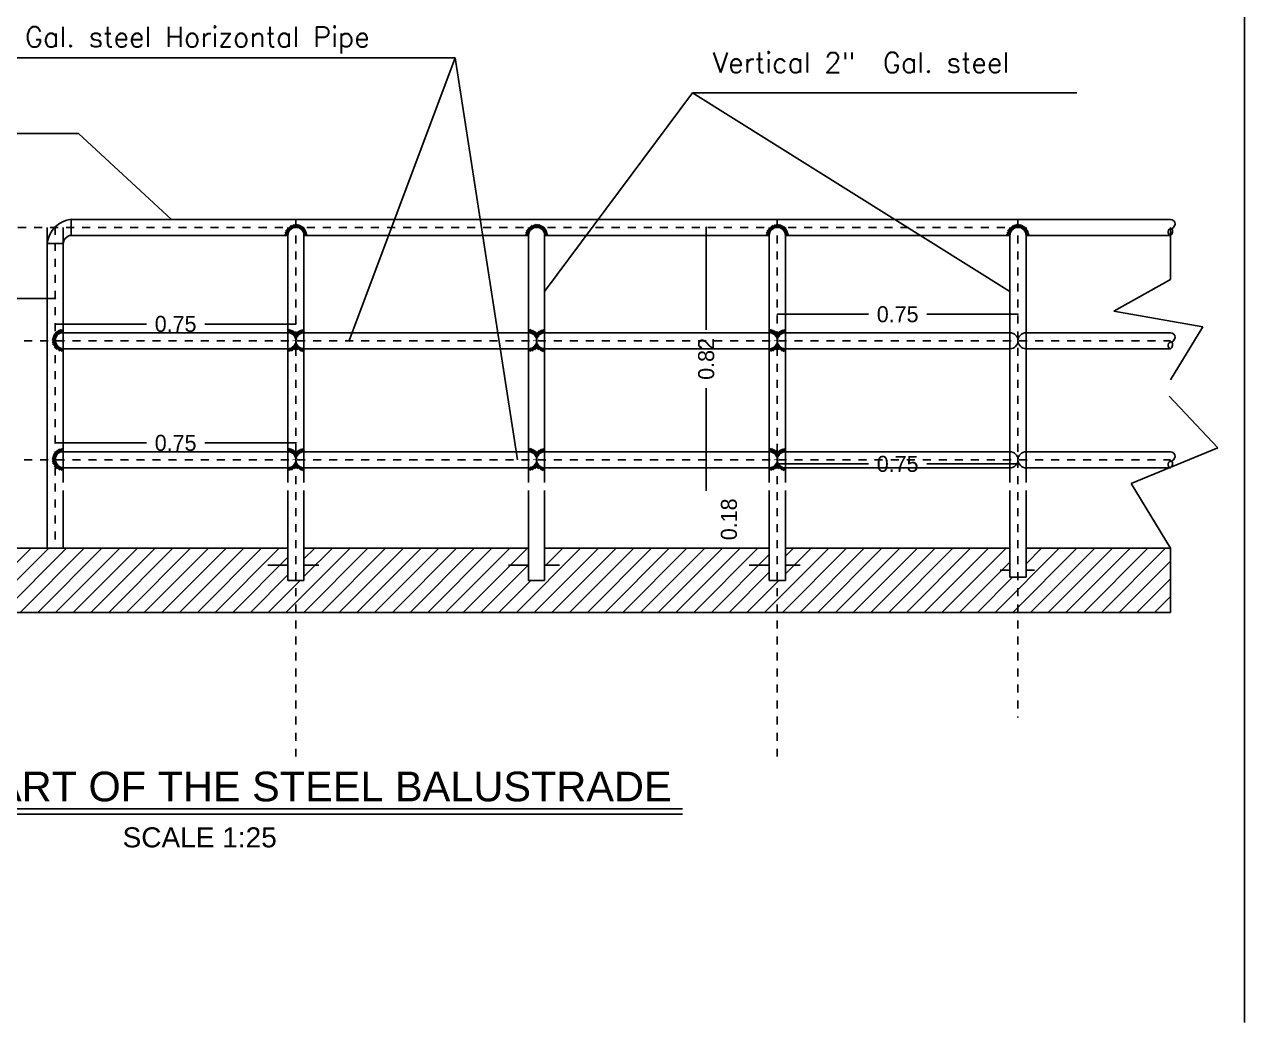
# Model space of a CAD drawing. Extents: x 151242 to 151523, y 158752 to 159354.
# Drawn here: x 151363.46 to 151378.67, y 158854.47 to 158866.92 of the extents above; entities that cross this region are included whole.
import ezdxf
from ezdxf.enums import TextEntityAlignment as Align

# ---------------------------------------------------------------- set-up
doc = ezdxf.new("R2010")
doc.units = 0
doc.header["$LTSCALE"] = 3
doc.header["$MEASUREMENT"] = 0
doc.header["$PDMODE"] = 2
doc.header["$PDSIZE"] = 0.03
doc.linetypes.add('DASHDOTX2', pattern=[2, 1, -0.5, 0, -0.5])
doc.layers.get('0').update_dxf_attribs({"linetype": 'CONTINUOUS'})
doc.layers.get('DEFPOINTS').update_dxf_attribs({"linetype": 'CONTINUOUS'})
doc.layers.add('4', color=12, linetype='CONTINUOUS')
doc.styles.add('FUTURA', font='SAS_____.PFB')
doc.styles.add('ROMANS', font='romans.shx')
doc.dimstyles.new('1-25', dxfattribs={"dimtxt": 0.2, "dimasz": 0.01, "dimexe": 0, "dimexo": 0, "dimgap": 0.08, "dimtad": 0, "dimlfac": 0.25, "dimzin": 0, "dimdsep": 46, "dimtxsty": 'Standard', "dimblk1": 'OBLIQUE', "dimblk2": 'OBLIQUE', "dimsah": 1, "dimcen": 0, "dimse1": 1, "dimse2": 1, "dimclrd": 256, "dimclre": 256, "dimclrt": 4, "dimadec": 0, "dimazin": 0, "dimtfac": 5.555556, "dimtix": 1, "dimtofl": 0, "dimtmove": 2, "dimatfit": 3, "dimldrblk": 'OBLIQUE', "dimfxl": 1, "dimtolj": 1, "dimtzin": 0, "dimarcsym": 0})

# ---------------------------------------------------------------- blocks, each defined once
blk = doc.blocks.new('_OBLIQUE')
at = {"color": 0, "linetype": 'ByBlock'}
blk.add_line((-0.5, -0.5), (0.5, 0.5), dxfattribs=at)
blk = doc.blocks.new('*D121')
at = {"layer": '4', "linetype": 'Continuous', "lineweight": -2, "transparency": 16777216}
for p, q in [((151361.644, 158863.501), (151362.381, 158863.501)), ((151363.844, 158863.501), (151363.108, 158863.501))]:
    blk.add_line(p, q, dxfattribs=at)
at = {"layer": 'DEFPOINTS', "color": 0, "linetype": 'Continuous', "transparency": 16777216}
for p in [(151361.644, 158863.508), (151361.644, 158863.501), (151363.844, 158863.47)]:
    blk.add_point(p, dxfattribs=at)
at = {"layer": '4', "linetype": 'Continuous', "lineweight": -2, "transparency": 16777216, "xscale": 0.01, "yscale": 0.01, "zscale": 0.01, "rotation": 180}
blk.add_blockref('_OBLIQUE', (151361.644, 158863.501), dxfattribs=at)
at = {"layer": '4', "linetype": 'Continuous', "lineweight": -2, "transparency": 16777216, "xscale": 0.01, "yscale": 0.01, "zscale": 0.01}
blk.add_blockref('_OBLIQUE', (151363.844, 158863.501), dxfattribs=at)
at = {"layer": '4', "color": 4, "linetype": 'Continuous', "transparency": 16777216, "insert": (151362.744, 158863.501), "char_height": 0.2, "attachment_point": 5}
blk.add_mtext('\\A1;0.55', dxfattribs=at)
blk = doc.blocks.new('*D122')
at = {"layer": '4', "linetype": 'Continuous', "lineweight": -2, "transparency": 16777216}
for p, q in [((151363.844, 158861.7), (151364.981, 158861.7)), ((151366.844, 158861.7), (151365.708, 158861.7))]:
    blk.add_line(p, q, dxfattribs=at)
at = {"layer": 'DEFPOINTS', "color": 0, "linetype": 'Continuous', "transparency": 16777216}
for p in [(151363.844, 158861.7), (151363.844, 158861.693), (151366.844, 158861.693)]:
    blk.add_point(p, dxfattribs=at)
at = {"layer": '4', "linetype": 'Continuous', "lineweight": -2, "transparency": 16777216, "xscale": 0.01, "yscale": 0.01, "zscale": 0.01, "rotation": 180}
blk.add_blockref('_OBLIQUE', (151363.844, 158861.7), dxfattribs=at)
at = {"layer": '4', "linetype": 'Continuous', "lineweight": -2, "transparency": 16777216, "xscale": 0.01, "yscale": 0.01, "zscale": 0.01}
blk.add_blockref('_OBLIQUE', (151366.844, 158861.7), dxfattribs=at)
at = {"layer": '4', "color": 4, "linetype": 'Continuous', "transparency": 16777216, "insert": (151365.344, 158861.7), "char_height": 0.2, "attachment_point": 5}
blk.add_mtext('\\A1;0.75', dxfattribs=at)
blk = doc.blocks.new('*D123')
at = {"layer": '4', "lineweight": -2, "transparency": 16777216}
for p, q in [((151371.958, 158864.388), (151371.958, 158863.111)), ((151371.958, 158861.107), (151371.958, 158862.384))]:
    blk.add_line(p, q, dxfattribs=at)
at = {"layer": 'DEFPOINTS', "color": 0, "transparency": 16777216}
for p in [(151371.771, 158864.388), (151371.913, 158861.107), (151371.958, 158861.107)]:
    blk.add_point(p, dxfattribs=at)
at = {"layer": '4', "lineweight": -2, "transparency": 16777216, "xscale": 0.01, "yscale": 0.01, "zscale": 0.01}
for p, rotation in [((151371.958, 158864.388), 90), ((151371.958, 158861.107), 270)]:
    blk.add_blockref('_OBLIQUE', p, dxfattribs=dict(at, rotation=rotation))
at = {"layer": '4', "color": 4, "transparency": 16777216, "insert": (151371.958, 158862.748), "char_height": 0.2, "attachment_point": 5, "rotation": 90}
blk.add_mtext('\\A1;0.82', dxfattribs=at)
blk = doc.blocks.new('*D124')
at = {"layer": 'DEFPOINTS', "color": 0, "transparency": 16777216}
for p in [(151372.224, 158861.107), (151372.224, 158860.388), (151372.242, 158860.388)]:
    blk.add_point(p, dxfattribs=at)
at = {"layer": '4', "color": 4, "transparency": 16777216, "insert": (151372.242, 158860.748), "char_height": 0.2, "attachment_point": 5, "rotation": 90}
blk.add_mtext('\\A1;0.18', dxfattribs=at)
blk = doc.blocks.new('*D125')
at = {"layer": '4', "linetype": 'Continuous', "lineweight": -2, "transparency": 16777216}
for p, q in [((151372.844, 158861.438), (151373.981, 158861.438)), ((151375.844, 158861.438), (151374.708, 158861.438))]:
    blk.add_line(p, q, dxfattribs=at)
at = {"layer": 'DEFPOINTS', "color": 0, "linetype": 'Continuous', "transparency": 16777216}
for p in [(151372.844, 158861.438), (151372.844, 158861.14), (151375.844, 158861.107)]:
    blk.add_point(p, dxfattribs=at)
at = {"layer": '4', "linetype": 'Continuous', "lineweight": -2, "transparency": 16777216, "xscale": 0.01, "yscale": 0.01, "zscale": 0.01, "rotation": 180}
blk.add_blockref('_OBLIQUE', (151372.844, 158861.438), dxfattribs=at)
at = {"layer": '4', "linetype": 'Continuous', "lineweight": -2, "transparency": 16777216, "xscale": 0.01, "yscale": 0.01, "zscale": 0.01}
blk.add_blockref('_OBLIQUE', (151375.844, 158861.438), dxfattribs=at)
at = {"layer": '4', "color": 4, "linetype": 'Continuous', "transparency": 16777216, "insert": (151374.344, 158861.438), "char_height": 0.2, "attachment_point": 5}
blk.add_mtext('\\A1;0.75', dxfattribs=at)
blk = doc.blocks.new('*D766')
at = {"layer": '4', "linetype": 'Continuous', "lineweight": -2, "transparency": 16777216}
for p, q in [((151363.844, 158863.183), (151364.981, 158863.183)), ((151366.844, 158863.183), (151365.708, 158863.183))]:
    blk.add_line(p, q, dxfattribs=at)
at = {"layer": 'DEFPOINTS', "color": 0, "linetype": 'Continuous', "transparency": 16777216}
for p in [(151363.844, 158863.183), (151363.844, 158863.177), (151366.844, 158863.177)]:
    blk.add_point(p, dxfattribs=at)
at = {"layer": '4', "linetype": 'Continuous', "lineweight": -2, "transparency": 16777216, "xscale": 0.01, "yscale": 0.01, "zscale": 0.01, "rotation": 180}
blk.add_blockref('_OBLIQUE', (151363.844, 158863.183), dxfattribs=at)
at = {"layer": '4', "linetype": 'Continuous', "lineweight": -2, "transparency": 16777216, "xscale": 0.01, "yscale": 0.01, "zscale": 0.01}
blk.add_blockref('_OBLIQUE', (151366.844, 158863.183), dxfattribs=at)
at = {"layer": '4', "color": 4, "linetype": 'Continuous', "transparency": 16777216, "insert": (151365.344, 158863.183), "char_height": 0.2, "attachment_point": 5}
blk.add_mtext('\\A1;0.75', dxfattribs=at)
blk = doc.blocks.new('*D767')
at = {"layer": '4', "linetype": 'Continuous', "lineweight": -2, "transparency": 16777216}
for p, q in [((151372.844, 158863.304), (151373.981, 158863.304)), ((151375.844, 158863.304), (151374.708, 158863.304))]:
    blk.add_line(p, q, dxfattribs=at)
at = {"layer": 'DEFPOINTS', "color": 0, "linetype": 'Continuous', "transparency": 16777216}
for p in [(151372.844, 158863.304), (151372.844, 158863.006), (151375.844, 158862.974)]:
    blk.add_point(p, dxfattribs=at)
at = {"layer": '4', "linetype": 'Continuous', "lineweight": -2, "transparency": 16777216, "xscale": 0.01, "yscale": 0.01, "zscale": 0.01, "rotation": 180}
blk.add_blockref('_OBLIQUE', (151372.844, 158863.304), dxfattribs=at)
at = {"layer": '4', "linetype": 'Continuous', "lineweight": -2, "transparency": 16777216, "xscale": 0.01, "yscale": 0.01, "zscale": 0.01}
blk.add_blockref('_OBLIQUE', (151375.844, 158863.304), dxfattribs=at)
at = {"layer": '4', "color": 4, "linetype": 'Continuous', "transparency": 16777216, "insert": (151374.344, 158863.304), "char_height": 0.2, "attachment_point": 5}
blk.add_mtext('\\A1;0.75', dxfattribs=at)

msp = doc.modelspace()

# ---------------------------------------------------------------- hatches: boundary and pattern name
at = {"layer": '4'}
h = msp.add_hatch(dxfattribs=at)
h.set_pattern_fill('ANSI31', color=0, scale=0.004, style=0)
h.set_pattern_definition([(45, (149027.203143, 157417.683316), (-0.00898025612, 0.00898025612), [])])
h.paths.add_polyline_path([(151366.942, 158864.388), (151366.844, 158864.388, -0.414214), (151366.944, 158864.288), (151366.984, 158864.288, 0.201566)])
h.paths.add_polyline_path([(151366.844, 158864.428), (151366.844, 158864.388), (151366.942, 158864.388, 0.196262)])
h.paths.add_polyline_path([(151366.844, 158864.428, 0.196262), (151366.746, 158864.388), (151366.844, 158864.388)])
h.paths.add_polyline_path([(151366.844, 158864.388), (151366.746, 158864.388, 0.201566), (151366.704, 158864.288), (151366.744, 158864.288, -0.414214)])
h = msp.add_hatch(dxfattribs=at)
h.set_pattern_fill('ANSI31', color=0, scale=0.004, style=0)
h.set_pattern_definition([(45, (149030.203143, 157417.683316), (-0.00898025612, 0.00898025612), [])])
h.paths.add_polyline_path([(151369.942, 158864.388), (151369.844, 158864.388, -0.414214), (151369.944, 158864.288), (151369.984, 158864.288, 0.201566)])
h.paths.add_polyline_path([(151369.844, 158864.428), (151369.844, 158864.388), (151369.942, 158864.388, 0.196262)])
h.paths.add_polyline_path([(151369.844, 158864.428, 0.196262), (151369.746, 158864.388), (151369.844, 158864.388)])
h.paths.add_polyline_path([(151369.844, 158864.388), (151369.746, 158864.388, 0.201566), (151369.704, 158864.288), (151369.744, 158864.288, -0.414214)])
h = msp.add_hatch(dxfattribs=at)
h.set_pattern_fill('ANSI31', color=0, scale=0.004, style=0)
h.set_pattern_definition([(45, (149033.203143, 157417.683316), (-0.00898025612, 0.00898025612), [])])
h.paths.add_polyline_path([(151372.942, 158864.388), (151372.844, 158864.388, -0.414214), (151372.944, 158864.288), (151372.984, 158864.288, 0.201566)])
h.paths.add_polyline_path([(151372.844, 158864.428), (151372.844, 158864.388), (151372.942, 158864.388, 0.196262)])
h.paths.add_polyline_path([(151372.844, 158864.428, 0.196262), (151372.746, 158864.388), (151372.844, 158864.388)])
h.paths.add_polyline_path([(151372.844, 158864.388), (151372.746, 158864.388, 0.201566), (151372.704, 158864.288), (151372.744, 158864.288, -0.414214)])
h = msp.add_hatch(dxfattribs=at)
h.set_pattern_fill('ANSI31', color=0, scale=0.004, style=0)
h.set_pattern_definition([(45, (149036.199587, 157417.683316), (-0.00898025612, 0.00898025612), [])])
h.paths.add_polyline_path([(151375.939, 158864.388), (151375.841, 158864.388, -0.414214), (151375.941, 158864.288), (151375.981, 158864.288, 0.201566)])
h.paths.add_polyline_path([(151375.841, 158864.428), (151375.841, 158864.388), (151375.939, 158864.388, 0.196262)])
h.paths.add_polyline_path([(151375.841, 158864.428, 0.196262), (151375.743, 158864.388), (151375.841, 158864.388)])
h.paths.add_polyline_path([(151375.841, 158864.388), (151375.743, 158864.388, 0.201566), (151375.701, 158864.288), (151375.741, 158864.288, -0.414214)])
h = msp.add_hatch(dxfattribs=at)
h.set_pattern_fill('ANSI31', color=0, scale=0.004, style=0)
h.set_pattern_definition([(135, (153695.285415, 157418.674192), (0.00898025612, 0.00898025612), [])])
h.paths.add_polyline_path([(151363.944, 158863.119), (151363.944, 158863.079, 0.414214), (151363.844, 158862.979), (151363.844, 158863.077, -0.201566)])
h.paths.add_polyline_path([(151363.844, 158862.881), (151363.844, 158862.979, 0.414214), (151363.944, 158862.879), (151363.944, 158862.839, -0.201566)])
h.paths.add_polyline_path([(151363.804, 158862.979), (151363.844, 158862.979), (151363.844, 158862.881, -0.196262)])
h.paths.add_polyline_path([(151363.844, 158863.077), (151363.844, 158862.979), (151363.804, 158862.979, -0.196262)])
h = msp.add_hatch(dxfattribs=at)
h.set_pattern_fill('ANSI31', color=0, scale=0.004, style=0)
h.set_pattern_definition([(135, (153695.285415, 157417.190505), (0.00898025612, 0.00898025612), [])])
h.paths.add_polyline_path([(151363.944, 158861.635), (151363.944, 158861.595, 0.414214), (151363.844, 158861.495), (151363.844, 158861.593, -0.201566)])
h.paths.add_polyline_path([(151363.844, 158861.397), (151363.844, 158861.495, 0.414214), (151363.944, 158861.395), (151363.944, 158861.355, -0.201566)])
h.paths.add_polyline_path([(151363.804, 158861.495), (151363.844, 158861.495), (151363.844, 158861.397, -0.196262)])
h.paths.add_polyline_path([(151363.844, 158861.593), (151363.844, 158861.495), (151363.804, 158861.495, -0.196262)])
h = msp.add_hatch(dxfattribs=at)
h.set_pattern_fill('ANSI31', color=8, scale=1.25, style=0)
h.set_pattern_definition([(45, (151152.08436, 159136.17101), (-0.110485435, 0.110485435), [])])
h.paths.add_polyline_path([(151377.744, 158859.588), (151377.744, 158860.388), (151375.944, 158860.388), (151375.944, 158860.028), (151375.744, 158860.028), (151375.744, 158860.388), (151372.944, 158860.388), (151372.944, 158859.987), (151372.744, 158859.987), (151372.744, 158860.388), (151369.944, 158860.388), (151369.944, 158859.987), (151369.744, 158859.987), (151369.744, 158860.388), (151366.944, 158860.388), (151366.944, 158859.987), (151366.744, 158859.987), (151366.744, 158860.388), (151358.744, 158860.388), (151358.744, 158859.945), (151358.544, 158859.945), (151358.544, 158860.388), (151355.744, 158860.388), (151355.744, 158859.945), (151355.544, 158859.945), (151355.544, 158860.388), (151350.959, 158860.388), (151350.959, 158859.588)])

# ---------------------------------------------------------------- linework, layer by layer
at = {"layer": '4', "color": 8}
for p, q in [((151368.83, 158866.502), (151362.534, 158866.502)), ((151367.504, 158862.964), (151368.83, 158866.502)), ((151368.83, 158866.502), (151369.605, 158861.49)), ((151369.944, 158863.588), (151371.787, 158866.067)), ((151371.787, 158866.067), (151375.744, 158863.588)), ((151371.787, 158866.067), (151376.576, 158866.067)), ((151364.133, 158865.559), (151357.837, 158865.559)), ((151365.291, 158864.488), (151364.133, 158865.559))]:
    msp.add_line(p, q, dxfattribs=at)
at = {"layer": '4', "color": 0}
for p, q in [((151364.044, 158864.288), (151364.044, 158864.488)), ((151364.044, 158864.488), (151377.744, 158864.488)), ((151363.744, 158864.388), (151363.744, 158861.007)), ((151363.944, 158864.388), (151363.944, 158861.207)), ((151366.744, 158864.388), (151366.744, 158861.207)), ((151366.944, 158864.388), (151366.944, 158861.207)), ((151369.744, 158864.388), (151369.744, 158861.207)), ((151369.944, 158864.388), (151369.944, 158861.207)), ((151372.744, 158864.388), (151372.744, 158861.207)), ((151372.944, 158864.388), (151372.944, 158861.207)), ((151375.744, 158864.388), (151375.744, 158861.207)), ((151375.944, 158864.388), (151375.944, 158861.207)), ((151377.744, 158864.388), (151377.744, 158863.737)), ((151363.944, 158864.188), (151363.744, 158864.188)), ((151364.044, 158864.288), (151366.744, 158864.288)), ((151366.944, 158864.288), (151369.744, 158864.288)), ((151369.944, 158864.288), (151372.744, 158864.288)), ((151372.944, 158864.288), (151375.744, 158864.288)), ((151375.944, 158864.288), (151377.744, 158864.288)), ((151377.744, 158863.737), (151377.04, 158863.343)), ((151377.04, 158863.343), (151378.148, 158863.146)), ((151366.744, 158863.107), (151366.755, 158863.118)), ((151366.744, 158863.089), (151366.771, 158863.116)), ((151366.751, 158863.078), (151366.785, 158863.112)), ((151366.767, 158863.076), (151366.798, 158863.108)), ((151366.781, 158863.072), (151366.811, 158863.102)), ((151366.91, 158863.07), (151366.88, 158863.1)), ((151366.924, 158863.074), (151366.892, 158863.106)), ((151366.939, 158863.076), (151366.905, 158863.11)), ((151366.946, 158863.087), (151366.92, 158863.114)), ((151366.946, 158863.105), (151366.936, 158863.116)), ((151369.744, 158863.107), (151369.755, 158863.118)), ((151369.744, 158863.089), (151369.771, 158863.116)), ((151369.751, 158863.078), (151369.785, 158863.112)), ((151369.767, 158863.076), (151369.798, 158863.108)), ((151369.781, 158863.072), (151369.811, 158863.102)), ((151369.91, 158863.07), (151369.88, 158863.1)), ((151369.924, 158863.074), (151369.892, 158863.106)), ((151369.939, 158863.076), (151369.905, 158863.11)), ((151369.946, 158863.087), (151369.92, 158863.114)), ((151369.946, 158863.105), (151369.936, 158863.116)), ((151372.744, 158863.107), (151372.755, 158863.118)), ((151372.744, 158863.089), (151372.771, 158863.116)), ((151372.751, 158863.078), (151372.785, 158863.112)), ((151372.767, 158863.076), (151372.798, 158863.108)), ((151372.781, 158863.072), (151372.811, 158863.102)), ((151372.91, 158863.07), (151372.88, 158863.1)), ((151372.924, 158863.074), (151372.892, 158863.106)), ((151372.939, 158863.076), (151372.905, 158863.11)), ((151372.946, 158863.087), (151372.92, 158863.114)), ((151372.946, 158863.105), (151372.936, 158863.116)), ((151378.148, 158863.146), (151377.744, 158862.488)), ((151363.911, 158863.074), (151369.744, 158863.074)), ((151366.793, 158863.066), (151366.822, 158863.095)), ((151366.804, 158863.059), (151366.832, 158863.087)), ((151366.808, 158862.974), (151366.806, 158862.976)), ((151366.813, 158863.051), (151366.842, 158863.079)), ((151366.846, 158863.008), (151366.819, 158863.035)), ((151366.822, 158863.041), (151366.844, 158863.064)), ((151366.826, 158862.974), (151366.824, 158862.976)), ((151366.846, 158863.026), (151366.825, 158863.047)), ((151366.83, 158863.031), (151366.844, 158863.046)), ((151366.846, 158863.044), (151366.832, 158863.058)), ((151366.836, 158863.019), (151366.844, 158863.028)), ((151366.846, 158863.062), (151366.84, 158863.068)), ((151366.84, 158863.006), (151366.844, 158863.01)), ((151366.841, 158862.952), (151366.844, 158862.956)), ((151366.846, 158862.99), (151366.842, 158862.994)), ((151366.846, 158862.972), (151366.842, 158862.976)), ((151366.846, 158862.954), (151366.843, 158862.957)), ((151366.844, 158863.064), (151366.85, 158863.07)), ((151366.844, 158863.046), (151366.858, 158863.06)), ((151366.844, 158863.028), (151366.865, 158863.049)), ((151366.844, 158863.01), (151366.872, 158863.037)), ((151366.844, 158862.992), (151366.848, 158862.996)), ((151366.844, 158862.991), (151366.844, 158862.992)), ((151366.844, 158862.974), (151366.849, 158862.979)), ((151366.844, 158862.974), (151366.844, 158862.974)), ((151366.844, 158862.956), (151366.848, 158862.959)), ((151366.844, 158862.938), (151366.851, 158862.945)), ((151366.869, 158863.039), (151366.846, 158863.062)), ((151366.861, 158863.029), (151366.846, 158863.044)), ((151366.855, 158863.017), (151366.846, 158863.026)), ((151366.85, 158863.004), (151366.846, 158863.008)), ((151366.847, 158862.989), (151366.846, 158862.99)), ((151366.846, 158862.972), (151366.846, 158862.972)), ((151366.85, 158862.95), (151366.846, 158862.954)), ((151366.877, 158863.049), (151366.849, 158863.077)), ((151366.887, 158863.057), (151366.858, 158863.085)), ((151366.864, 158862.976), (151366.867, 158862.979)), ((151366.898, 158863.064), (151366.869, 158863.093)), ((151366.882, 158862.976), (151366.884, 158862.978)), ((151369.793, 158863.066), (151369.822, 158863.095)), ((151369.804, 158863.059), (151369.832, 158863.087)), ((151369.808, 158862.974), (151369.806, 158862.976)), ((151369.813, 158863.051), (151369.842, 158863.079)), ((151369.846, 158863.008), (151369.819, 158863.035)), ((151369.822, 158863.041), (151369.844, 158863.064)), ((151369.826, 158862.974), (151369.824, 158862.976)), ((151369.846, 158863.026), (151369.825, 158863.047)), ((151369.83, 158863.031), (151369.844, 158863.046)), ((151369.846, 158863.044), (151369.832, 158863.058)), ((151369.836, 158863.019), (151369.844, 158863.028)), ((151369.846, 158863.062), (151369.84, 158863.068)), ((151369.84, 158863.006), (151369.844, 158863.01)), ((151369.841, 158862.952), (151369.844, 158862.956)), ((151369.846, 158862.99), (151369.842, 158862.994)), ((151369.846, 158862.972), (151369.842, 158862.976)), ((151369.846, 158862.954), (151369.843, 158862.957)), ((151369.844, 158863.064), (151369.85, 158863.07)), ((151369.844, 158863.046), (151369.858, 158863.06)), ((151369.844, 158863.028), (151369.865, 158863.049)), ((151369.844, 158863.01), (151369.872, 158863.037)), ((151369.844, 158862.992), (151369.848, 158862.996)), ((151369.844, 158862.991), (151369.844, 158862.992)), ((151369.844, 158862.974), (151369.849, 158862.979)), ((151369.844, 158862.974), (151369.844, 158862.974)), ((151369.844, 158862.956), (151369.848, 158862.959)), ((151369.844, 158862.938), (151369.851, 158862.945)), ((151369.869, 158863.039), (151369.846, 158863.062)), ((151369.861, 158863.029), (151369.846, 158863.044)), ((151369.855, 158863.017), (151369.846, 158863.026)), ((151369.85, 158863.004), (151369.846, 158863.008)), ((151369.847, 158862.989), (151369.846, 158862.99)), ((151369.846, 158862.972), (151369.846, 158862.972)), ((151369.85, 158862.95), (151369.846, 158862.954)), ((151369.877, 158863.049), (151369.849, 158863.077)), ((151369.887, 158863.057), (151369.858, 158863.085)), ((151369.864, 158862.976), (151369.867, 158862.979)), ((151369.898, 158863.064), (151369.869, 158863.093)), ((151369.882, 158862.976), (151369.884, 158862.978)), ((151369.944, 158863.074), (151375.744, 158863.074)), ((151372.793, 158863.066), (151372.822, 158863.095)), ((151372.804, 158863.059), (151372.832, 158863.087)), ((151372.808, 158862.974), (151372.806, 158862.976)), ((151372.813, 158863.051), (151372.842, 158863.079)), ((151372.846, 158863.008), (151372.819, 158863.035)), ((151372.822, 158863.041), (151372.844, 158863.064)), ((151372.826, 158862.974), (151372.824, 158862.976)), ((151372.846, 158863.026), (151372.825, 158863.047)), ((151372.83, 158863.031), (151372.844, 158863.046)), ((151372.846, 158863.044), (151372.832, 158863.058)), ((151372.836, 158863.019), (151372.844, 158863.028)), ((151372.846, 158863.062), (151372.84, 158863.068)), ((151372.84, 158863.006), (151372.844, 158863.01)), ((151372.841, 158862.952), (151372.844, 158862.956)), ((151372.846, 158862.99), (151372.842, 158862.994)), ((151372.846, 158862.972), (151372.842, 158862.976)), ((151372.846, 158862.954), (151372.843, 158862.957)), ((151372.844, 158863.064), (151372.85, 158863.07)), ((151372.844, 158863.046), (151372.858, 158863.06)), ((151372.844, 158863.028), (151372.865, 158863.049)), ((151372.844, 158863.01), (151372.872, 158863.037)), ((151372.844, 158862.992), (151372.848, 158862.996)), ((151372.844, 158862.991), (151372.844, 158862.992)), ((151372.844, 158862.974), (151372.849, 158862.979)), ((151372.844, 158862.974), (151372.844, 158862.974)), ((151372.844, 158862.956), (151372.848, 158862.959)), ((151372.844, 158862.938), (151372.851, 158862.945)), ((151372.869, 158863.039), (151372.846, 158863.062)), ((151372.861, 158863.029), (151372.846, 158863.044)), ((151372.855, 158863.017), (151372.846, 158863.026)), ((151372.85, 158863.004), (151372.846, 158863.008)), ((151372.847, 158862.989), (151372.846, 158862.99)), ((151372.846, 158862.972), (151372.846, 158862.972)), ((151372.85, 158862.95), (151372.846, 158862.954)), ((151372.877, 158863.049), (151372.849, 158863.077)), ((151372.887, 158863.057), (151372.858, 158863.085)), ((151372.864, 158862.976), (151372.867, 158862.979)), ((151372.898, 158863.064), (151372.869, 158863.093)), ((151372.882, 158862.976), (151372.884, 158862.978)), ((151375.944, 158863.074), (151377.744, 158863.074)), ((151363.944, 158862.874), (151369.744, 158862.874)), ((151366.744, 158862.856), (151366.77, 158862.882)), ((151366.744, 158862.874), (151366.749, 158862.879)), ((151366.745, 158862.839), (151366.807, 158862.901)), ((151366.764, 158862.84), (151366.844, 158862.92)), ((151366.788, 158862.845), (151366.844, 158862.902)), ((151366.822, 158862.915), (151366.844, 158862.938)), ((151366.823, 158862.863), (151366.844, 158862.884)), ((151366.846, 158862.9), (151366.828, 158862.919)), ((151366.846, 158862.882), (151366.831, 158862.898)), ((151366.846, 158862.918), (151366.834, 158862.93)), ((151366.846, 158862.936), (151366.839, 158862.943)), ((151366.844, 158862.92), (151366.856, 158862.932)), ((151366.844, 158862.902), (151366.863, 158862.921)), ((151366.844, 158862.884), (151366.86, 158862.9)), ((151366.869, 158862.913), (151366.846, 158862.936)), ((151366.926, 158862.838), (151366.846, 158862.918)), ((151366.903, 158862.843), (151366.846, 158862.9)), ((151366.867, 158862.861), (151366.846, 158862.882)), ((151366.946, 158862.836), (151366.883, 158862.899)), ((151366.946, 158862.854), (151366.92, 158862.88)), ((151366.946, 158862.872), (151366.942, 158862.877)), ((151369.744, 158862.856), (151369.77, 158862.882)), ((151369.744, 158862.874), (151369.749, 158862.879)), ((151369.745, 158862.839), (151369.807, 158862.901)), ((151369.764, 158862.84), (151369.844, 158862.92)), ((151369.788, 158862.845), (151369.844, 158862.902)), ((151369.822, 158862.915), (151369.844, 158862.938)), ((151369.823, 158862.863), (151369.844, 158862.884)), ((151369.846, 158862.9), (151369.828, 158862.919)), ((151369.846, 158862.882), (151369.831, 158862.898)), ((151369.846, 158862.918), (151369.834, 158862.93)), ((151369.846, 158862.936), (151369.839, 158862.943)), ((151369.844, 158862.92), (151369.856, 158862.932)), ((151369.844, 158862.902), (151369.863, 158862.921)), ((151369.844, 158862.884), (151369.86, 158862.9)), ((151369.869, 158862.913), (151369.846, 158862.936)), ((151369.926, 158862.838), (151369.846, 158862.918)), ((151369.903, 158862.843), (151369.846, 158862.9)), ((151369.867, 158862.861), (151369.846, 158862.882)), ((151369.946, 158862.836), (151369.883, 158862.899)), ((151369.946, 158862.854), (151369.92, 158862.88)), ((151369.946, 158862.872), (151369.942, 158862.877)), ((151369.944, 158862.874), (151375.744, 158862.874)), ((151372.744, 158862.856), (151372.77, 158862.882)), ((151372.744, 158862.874), (151372.749, 158862.879)), ((151372.745, 158862.839), (151372.807, 158862.901)), ((151372.764, 158862.84), (151372.844, 158862.92)), ((151372.788, 158862.845), (151372.844, 158862.902)), ((151372.822, 158862.915), (151372.844, 158862.938)), ((151372.823, 158862.863), (151372.844, 158862.884)), ((151372.846, 158862.9), (151372.828, 158862.919)), ((151372.846, 158862.882), (151372.831, 158862.898)), ((151372.846, 158862.918), (151372.834, 158862.93)), ((151372.846, 158862.936), (151372.839, 158862.943)), ((151372.844, 158862.92), (151372.856, 158862.932)), ((151372.844, 158862.902), (151372.863, 158862.921)), ((151372.844, 158862.884), (151372.86, 158862.9)), ((151372.869, 158862.913), (151372.846, 158862.936)), ((151372.926, 158862.838), (151372.846, 158862.918)), ((151372.903, 158862.843), (151372.846, 158862.9)), ((151372.867, 158862.861), (151372.846, 158862.882)), ((151372.946, 158862.836), (151372.883, 158862.899)), ((151372.946, 158862.854), (151372.92, 158862.88)), ((151372.946, 158862.872), (151372.942, 158862.877)), ((151375.944, 158862.874), (151377.744, 158862.874)), ((151377.728, 158862.285), (151378.337, 158861.639)), ((151363.911, 158861.59), (151369.744, 158861.59)), ((151366.744, 158861.624), (151366.755, 158861.634)), ((151366.744, 158861.606), (151366.771, 158861.632)), ((151366.751, 158861.595), (151366.785, 158861.629)), ((151366.767, 158861.592), (151366.798, 158861.624)), ((151366.781, 158861.588), (151366.811, 158861.618)), ((151366.793, 158861.582), (151366.822, 158861.611)), ((151366.804, 158861.575), (151366.832, 158861.604)), ((151366.813, 158861.567), (151366.842, 158861.595)), ((151366.822, 158861.558), (151366.844, 158861.58)), ((151366.846, 158861.578), (151366.84, 158861.584)), ((151366.844, 158861.58), (151366.85, 158861.586)), ((151366.844, 158861.562), (151366.858, 158861.576)), ((151366.869, 158861.556), (151366.846, 158861.578)), ((151366.877, 158861.565), (151366.849, 158861.593)), ((151366.887, 158861.573), (151366.858, 158861.602)), ((151366.898, 158861.58), (151366.869, 158861.609)), ((151366.91, 158861.586), (151366.88, 158861.616)), ((151366.924, 158861.59), (151366.892, 158861.622)), ((151366.939, 158861.593), (151366.905, 158861.627)), ((151366.946, 158861.604), (151366.92, 158861.63)), ((151366.946, 158861.621), (151366.936, 158861.632)), ((151369.744, 158861.624), (151369.755, 158861.634)), ((151369.744, 158861.606), (151369.771, 158861.632)), ((151369.751, 158861.595), (151369.785, 158861.629)), ((151369.767, 158861.592), (151369.798, 158861.624)), ((151369.781, 158861.588), (151369.811, 158861.618)), ((151369.793, 158861.582), (151369.822, 158861.611)), ((151369.804, 158861.575), (151369.832, 158861.604)), ((151369.813, 158861.567), (151369.842, 158861.595)), ((151369.822, 158861.558), (151369.844, 158861.58)), ((151369.846, 158861.578), (151369.84, 158861.584)), ((151369.844, 158861.58), (151369.85, 158861.586)), ((151369.844, 158861.562), (151369.858, 158861.576)), ((151369.869, 158861.556), (151369.846, 158861.578)), ((151369.877, 158861.565), (151369.849, 158861.593)), ((151369.887, 158861.573), (151369.858, 158861.602)), ((151369.898, 158861.58), (151369.869, 158861.609)), ((151369.91, 158861.586), (151369.88, 158861.616)), ((151369.924, 158861.59), (151369.892, 158861.622)), ((151369.939, 158861.593), (151369.905, 158861.627)), ((151369.946, 158861.604), (151369.92, 158861.63)), ((151369.946, 158861.621), (151369.936, 158861.632)), ((151369.944, 158861.59), (151375.744, 158861.59)), ((151372.744, 158861.624), (151372.755, 158861.634)), ((151372.744, 158861.606), (151372.771, 158861.632)), ((151372.751, 158861.595), (151372.785, 158861.629)), ((151372.767, 158861.592), (151372.798, 158861.624)), ((151372.781, 158861.588), (151372.811, 158861.618)), ((151372.793, 158861.582), (151372.822, 158861.611)), ((151372.804, 158861.575), (151372.832, 158861.604)), ((151372.813, 158861.567), (151372.842, 158861.595)), ((151372.822, 158861.558), (151372.844, 158861.58)), ((151372.846, 158861.578), (151372.84, 158861.584)), ((151372.844, 158861.58), (151372.85, 158861.586)), ((151372.844, 158861.562), (151372.858, 158861.576)), ((151372.869, 158861.556), (151372.846, 158861.578)), ((151372.877, 158861.565), (151372.849, 158861.593)), ((151372.887, 158861.573), (151372.858, 158861.602)), ((151372.898, 158861.58), (151372.869, 158861.609)), ((151372.91, 158861.586), (151372.88, 158861.616)), ((151372.924, 158861.59), (151372.892, 158861.622)), ((151372.939, 158861.593), (151372.905, 158861.627)), ((151372.946, 158861.604), (151372.92, 158861.63)), ((151372.946, 158861.621), (151372.936, 158861.632)), ((151375.944, 158861.59), (151377.744, 158861.59)), ((151378.337, 158861.639), (151377.255, 158861.196)), ((151366.764, 158861.356), (151366.844, 158861.436)), ((151366.808, 158861.49), (151366.806, 158861.492)), ((151366.846, 158861.524), (151366.819, 158861.551)), ((151366.822, 158861.432), (151366.844, 158861.454)), ((151366.826, 158861.49), (151366.824, 158861.493)), ((151366.846, 158861.542), (151366.825, 158861.563)), ((151366.846, 158861.416), (151366.828, 158861.435)), ((151366.83, 158861.547), (151366.844, 158861.562)), ((151366.846, 158861.56), (151366.832, 158861.574)), ((151366.846, 158861.434), (151366.834, 158861.446)), ((151366.836, 158861.535), (151366.844, 158861.544)), ((151366.846, 158861.452), (151366.839, 158861.459)), ((151366.84, 158861.522), (151366.844, 158861.526)), ((151366.841, 158861.469), (151366.844, 158861.472)), ((151366.846, 158861.506), (151366.842, 158861.51)), ((151366.846, 158861.488), (151366.842, 158861.493)), ((151366.846, 158861.47), (151366.843, 158861.474)), ((151366.844, 158861.544), (151366.865, 158861.565)), ((151366.844, 158861.526), (151366.872, 158861.553)), ((151366.844, 158861.508), (151366.848, 158861.512)), ((151366.844, 158861.507), (151366.844, 158861.508)), ((151366.844, 158861.49), (151366.849, 158861.495)), ((151366.844, 158861.49), (151366.844, 158861.49)), ((151366.844, 158861.472), (151366.848, 158861.476)), ((151366.844, 158861.454), (151366.851, 158861.461)), ((151366.844, 158861.436), (151366.856, 158861.448)), ((151366.844, 158861.418), (151366.863, 158861.437)), ((151366.861, 158861.545), (151366.846, 158861.56)), ((151366.855, 158861.533), (151366.846, 158861.542)), ((151366.85, 158861.52), (151366.846, 158861.524)), ((151366.847, 158861.505), (151366.846, 158861.506)), ((151366.846, 158861.488), (151366.846, 158861.488)), ((151366.85, 158861.467), (151366.846, 158861.47)), ((151366.869, 158861.43), (151366.846, 158861.452)), ((151366.926, 158861.354), (151366.846, 158861.434)), ((151366.864, 158861.492), (151366.867, 158861.495)), ((151366.882, 158861.492), (151366.884, 158861.494)), ((151369.764, 158861.356), (151369.844, 158861.436)), ((151369.808, 158861.49), (151369.806, 158861.492)), ((151369.846, 158861.524), (151369.819, 158861.551)), ((151369.822, 158861.432), (151369.844, 158861.454)), ((151369.826, 158861.49), (151369.824, 158861.493)), ((151369.846, 158861.542), (151369.825, 158861.563)), ((151369.846, 158861.416), (151369.828, 158861.435)), ((151369.83, 158861.547), (151369.844, 158861.562)), ((151369.846, 158861.56), (151369.832, 158861.574)), ((151369.846, 158861.434), (151369.834, 158861.446)), ((151369.836, 158861.535), (151369.844, 158861.544)), ((151369.846, 158861.452), (151369.839, 158861.459)), ((151369.84, 158861.522), (151369.844, 158861.526)), ((151369.841, 158861.469), (151369.844, 158861.472)), ((151369.846, 158861.506), (151369.842, 158861.51)), ((151369.846, 158861.488), (151369.842, 158861.493)), ((151369.846, 158861.47), (151369.843, 158861.474)), ((151369.844, 158861.544), (151369.865, 158861.565)), ((151369.844, 158861.526), (151369.872, 158861.553)), ((151369.844, 158861.508), (151369.848, 158861.512)), ((151369.844, 158861.507), (151369.844, 158861.508)), ((151369.844, 158861.49), (151369.849, 158861.495)), ((151369.844, 158861.49), (151369.844, 158861.49)), ((151369.844, 158861.472), (151369.848, 158861.476)), ((151369.844, 158861.454), (151369.851, 158861.461)), ((151369.844, 158861.436), (151369.856, 158861.448)), ((151369.844, 158861.418), (151369.863, 158861.437)), ((151369.861, 158861.545), (151369.846, 158861.56)), ((151369.855, 158861.533), (151369.846, 158861.542)), ((151369.85, 158861.52), (151369.846, 158861.524)), ((151369.847, 158861.505), (151369.846, 158861.506)), ((151369.846, 158861.488), (151369.846, 158861.488)), ((151369.85, 158861.467), (151369.846, 158861.47)), ((151369.869, 158861.43), (151369.846, 158861.452)), ((151369.926, 158861.354), (151369.846, 158861.434)), ((151369.864, 158861.492), (151369.867, 158861.495)), ((151369.882, 158861.492), (151369.884, 158861.494)), ((151372.764, 158861.356), (151372.844, 158861.436)), ((151372.808, 158861.49), (151372.806, 158861.492)), ((151372.846, 158861.524), (151372.819, 158861.551)), ((151372.822, 158861.432), (151372.844, 158861.454)), ((151372.826, 158861.49), (151372.824, 158861.493)), ((151372.846, 158861.542), (151372.825, 158861.563)), ((151372.846, 158861.416), (151372.828, 158861.435)), ((151372.83, 158861.547), (151372.844, 158861.562)), ((151372.846, 158861.56), (151372.832, 158861.574)), ((151372.846, 158861.434), (151372.834, 158861.446)), ((151372.836, 158861.535), (151372.844, 158861.544)), ((151372.846, 158861.452), (151372.839, 158861.459)), ((151372.84, 158861.522), (151372.844, 158861.526)), ((151372.841, 158861.469), (151372.844, 158861.472)), ((151372.846, 158861.506), (151372.842, 158861.51)), ((151372.846, 158861.488), (151372.842, 158861.493)), ((151372.846, 158861.47), (151372.843, 158861.474)), ((151372.844, 158861.544), (151372.865, 158861.565)), ((151372.844, 158861.526), (151372.872, 158861.553)), ((151372.844, 158861.508), (151372.848, 158861.512)), ((151372.844, 158861.507), (151372.844, 158861.508)), ((151372.844, 158861.49), (151372.849, 158861.495)), ((151372.844, 158861.49), (151372.844, 158861.49)), ((151372.844, 158861.472), (151372.848, 158861.476)), ((151372.844, 158861.454), (151372.851, 158861.461)), ((151372.844, 158861.436), (151372.856, 158861.448)), ((151372.844, 158861.418), (151372.863, 158861.437)), ((151372.861, 158861.545), (151372.846, 158861.56)), ((151372.855, 158861.533), (151372.846, 158861.542)), ((151372.85, 158861.52), (151372.846, 158861.524)), ((151372.847, 158861.505), (151372.846, 158861.506)), ((151372.846, 158861.488), (151372.846, 158861.488)), ((151372.85, 158861.467), (151372.846, 158861.47)), ((151372.869, 158861.43), (151372.846, 158861.452)), ((151372.926, 158861.354), (151372.846, 158861.434)), ((151372.864, 158861.492), (151372.867, 158861.495)), ((151372.882, 158861.492), (151372.884, 158861.494)), ((151363.944, 158861.39), (151369.744, 158861.39)), ((151366.744, 158861.372), (151366.77, 158861.398)), ((151366.744, 158861.39), (151366.749, 158861.395)), ((151366.745, 158861.355), (151366.807, 158861.417)), ((151366.788, 158861.362), (151366.844, 158861.418)), ((151366.823, 158861.379), (151366.844, 158861.4)), ((151366.846, 158861.398), (151366.831, 158861.414)), ((151366.844, 158861.4), (151366.86, 158861.416)), ((151366.903, 158861.36), (151366.846, 158861.416)), ((151366.867, 158861.377), (151366.846, 158861.398)), ((151366.946, 158861.353), (151366.883, 158861.415)), ((151366.946, 158861.37), (151366.92, 158861.396)), ((151366.946, 158861.388), (151366.942, 158861.393)), ((151369.744, 158861.372), (151369.77, 158861.398)), ((151369.744, 158861.39), (151369.749, 158861.395)), ((151369.745, 158861.355), (151369.807, 158861.417)), ((151369.788, 158861.362), (151369.844, 158861.418)), ((151369.823, 158861.379), (151369.844, 158861.4)), ((151369.846, 158861.398), (151369.831, 158861.414)), ((151369.844, 158861.4), (151369.86, 158861.416)), ((151369.903, 158861.36), (151369.846, 158861.416)), ((151369.867, 158861.377), (151369.846, 158861.398)), ((151369.946, 158861.353), (151369.883, 158861.415)), ((151369.946, 158861.37), (151369.92, 158861.396)), ((151369.946, 158861.388), (151369.942, 158861.393)), ((151369.944, 158861.39), (151375.744, 158861.39)), ((151372.744, 158861.372), (151372.77, 158861.398)), ((151372.744, 158861.39), (151372.749, 158861.395)), ((151372.745, 158861.355), (151372.807, 158861.417)), ((151372.788, 158861.362), (151372.844, 158861.418)), ((151372.823, 158861.379), (151372.844, 158861.4)), ((151372.846, 158861.398), (151372.831, 158861.414)), ((151372.844, 158861.4), (151372.86, 158861.416)), ((151372.903, 158861.36), (151372.846, 158861.416)), ((151372.867, 158861.377), (151372.846, 158861.398)), ((151372.946, 158861.353), (151372.883, 158861.415)), ((151372.946, 158861.37), (151372.92, 158861.396)), ((151372.946, 158861.388), (151372.942, 158861.393)), ((151375.944, 158861.39), (151377.744, 158861.39)), ((151377.255, 158861.196), (151377.744, 158860.388)), ((151363.744, 158861.107), (151363.744, 158860.388)), ((151363.944, 158861.107), (151363.944, 158860.388)), ((151366.744, 158861.107), (151366.744, 158859.987)), ((151366.944, 158861.107), (151366.944, 158859.987)), ((151369.744, 158861.107), (151369.744, 158859.987)), ((151369.944, 158861.107), (151369.944, 158859.987)), ((151372.744, 158861.107), (151372.744, 158859.987)), ((151372.944, 158861.107), (151372.944, 158859.987)), ((151375.744, 158861.107), (151375.744, 158860.028)), ((151375.944, 158861.107), (151375.944, 158860.028)), ((151366.744, 158860.177), (151366.493, 158860.177)), ((151367.129, 158860.177), (151366.944, 158860.177)), ((151369.744, 158860.177), (151369.493, 158860.177)), ((151370.129, 158860.177), (151369.944, 158860.177)), ((151372.744, 158860.177), (151372.493, 158860.177)), ((151373.129, 158860.177), (151372.944, 158860.177)), ((151375.744, 158860.116), (151375.623, 158860.116)), ((151376.048, 158860.116), (151375.944, 158860.116)), ((151366.944, 158859.987), (151366.744, 158859.987)), ((151369.944, 158859.987), (151369.744, 158859.987)), ((151372.944, 158859.987), (151372.744, 158859.987)), ((151375.944, 158860.028), (151375.744, 158860.028))]:
    msp.add_line(p, q, dxfattribs=at)
at = {"layer": '4', "color": 8, "linetype": 'DASHDOTX2', "ltscale": 0.01}
for p, q in [((151366.844, 158864.488), (151366.844, 158857.792)), ((151372.844, 158864.488), (151372.844, 158857.792)), ((151375.844, 158864.488), (151375.844, 158858.278)), ((151350.779, 158864.388), (151375.944, 158864.388)), ((151363.844, 158864.395), (151363.844, 158860.388)), ((151350.657, 158862.974), (151377.744, 158862.974)), ((151350.657, 158861.49), (151377.744, 158861.49))]:
    msp.add_line(p, q, dxfattribs=at)
at = {"layer": '4', "color": 5}
for p, q in [((151358.744, 158860.388), (151366.744, 158860.388)), ((151366.944, 158860.388), (151369.744, 158860.388)), ((151369.944, 158860.388), (151372.744, 158860.388)), ((151372.944, 158860.388), (151375.744, 158860.388)), ((151375.944, 158860.388), (151377.744, 158860.388)), ((151377.744, 158860.388), (151377.744, 158859.588)), ((151350.959, 158859.588), (151377.744, 158859.588))]:
    msp.add_line(p, q, dxfattribs=at)
at = {"layer": '4'}
for p, q in [((151359.688, 158857.137), (151371.664, 158857.137)), ((151359.688, 158857.071), (151371.664, 158857.071))]:
    msp.add_line(p, q, dxfattribs=at)
at = {"layer": '4', "color": 2, "linetype": 'Continuous'}
msp.add_lwpolyline([(151378.669, 158854.474), (151378.669, 158882.936)], dxfattribs=at)
at = {"layer": '4', "color": 0}
for centre, radius, start, end in [((151364.077, 158864.155), 0.335, 95.646, 174.354), ((151377.743, 158864.429), 0.0583, 270.6965, 88.3053), ((151366.844, 158864.288), 0.1, 0, 180), ((151369.844, 158864.288), 0.1, 0, 180), ((151372.844, 158864.288), 0.1, 0, 180), ((151375.844, 158864.288), 0.1, 0, 180), ((151377.758, 158864.33), 0.044, 88.0905, 252.1076), ((151377.713, 158864.337), 0.0587, 302.1223, 38.0758), ((151364.048, 158864.184), 0.104, 92.2536, 182.2536), ((151363.948, 158862.977), 0.103, 110.7077, 268.1636), ((151366.744, 158862.974), 0.1, 270, 90), ((151366.944, 158862.974), 0.1, 90, 270), ((151369.744, 158862.974), 0.1, 270, 90), ((151369.944, 158862.974), 0.1, 90, 270), ((151372.744, 158862.974), 0.1, 270, 90), ((151372.944, 158862.974), 0.1, 90, 270), ((151375.744, 158862.974), 0.1, 270, 90), ((151375.944, 158862.974), 0.1, 90, 270), ((151377.758, 158862.916), 0.044, 88.0905, 252.1076), ((151377.743, 158863.016), 0.0583, 270.6965, 88.3053), ((151377.713, 158862.924), 0.0587, 302.1223, 38.0758), ((151363.948, 158861.493), 0.103, 110.7077, 268.1636), ((151366.744, 158861.49), 0.1, 270, 90), ((151366.944, 158861.49), 0.1, 90, 270), ((151369.744, 158861.49), 0.1, 270, 90), ((151369.944, 158861.49), 0.1, 90, 270), ((151372.744, 158861.49), 0.1, 270, 90), ((151372.944, 158861.49), 0.1, 90, 270), ((151375.744, 158861.49), 0.1, 270, 90), ((151375.944, 158861.49), 0.1, 90, 270), ((151377.743, 158861.532), 0.0583, 270.6965, 88.3053), ((151377.758, 158861.432), 0.044, 88.0905, 252.1076), ((151377.713, 158861.44), 0.0587, 302.1223, 38.0758)]:
    msp.add_arc(centre, radius, start, end, dxfattribs=at)

# ---------------------------------------------------------------- texts
at = {"layer": '4', "color": 6, "linetype": 'Continuous', "style": 'ROMANS'}
for s, p in [('1.5" Gal. steel Horizontal Pipe', (151362.588, 158866.637)), ('Vertical 2"  Gal. steel', (151372.038, 158866.317))]:
    msp.add_text(s, height=0.25, dxfattribs=at).set_placement(p)
at = {"layer": '4', "color": 4, "style": 'FUTURA'}
msp.add_text('SHAPE OF PART OF THE STEEL BALUSTRADE', height=0.37014, dxfattribs=at).set_placement((151365.752, 158857.232), align=Align.CENTER)
at = {"layer": '4', "style": 'FUTURA'}
msp.add_text('SCALE 1:25', height=0.25, dxfattribs=at).set_placement((151364.683, 158856.658))

# ---------------------------------------------------------------- dimensions: what is measured, and where the dimension line sits
at = {"layer": '4', "color": 0}
for base, p1, p2, picture, middle in [((151371.958, 158861.107), (151371.771, 158864.388), (151371.913, 158861.107), '*D123', (151371.958, 158862.748)), ((151372.242, 158860.388), (151372.224, 158861.107), (151372.224, 158860.388), '*D124', (151372.242, 158860.748))]:
    dim = msp.add_linear_dim(base=base, p1=p1, p2=p2, angle=90, dimstyle='1-25', dxfattribs=at)
    dim.commit()
    dim.dimension.update_dxf_attribs({"geometry": picture, "text_midpoint": middle})
at = {"layer": '4', "color": 2, "linetype": 'Continuous'}
for base, p1, p2, picture, middle in [((151361.644, 158863.501), (151363.844, 158863.47), (151361.644, 158863.508), '*D121', (151362.744, 158863.501)), ((151372.844, 158863.304), (151375.844, 158862.974), (151372.844, 158863.006), '*D767', (151374.344, 158863.304)), ((151363.844, 158863.183), (151366.844, 158863.177), (151363.844, 158863.177), '*D766', (151365.344, 158863.183)), ((151363.844, 158861.7), (151366.844, 158861.693), (151363.844, 158861.693), '*D122', (151365.344, 158861.7)), ((151372.844, 158861.438), (151375.844, 158861.107), (151372.844, 158861.14), '*D125', (151374.344, 158861.438))]:
    dim = msp.add_linear_dim(base=base, p1=p1, p2=p2, dimstyle='1-25', dxfattribs=at)
    dim.commit()
    dim.dimension.update_dxf_attribs({"geometry": picture, "text_midpoint": middle})

doc.saveas('drawing.dxf')
